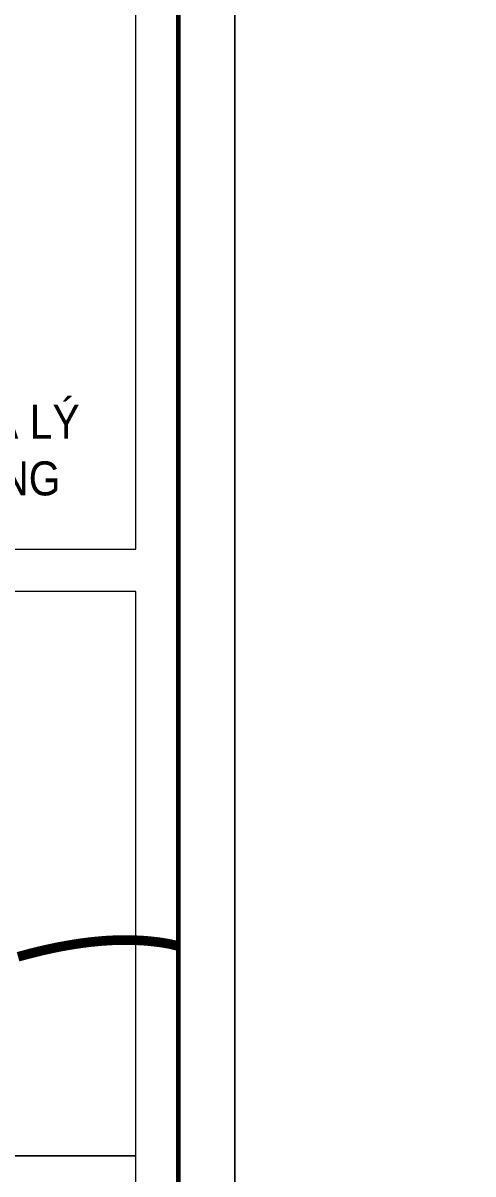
# Model space of a CAD drawing. Header units: millimetres. Extents: x -295047 to 304185, y -728047 to -308748.
# Drawn here: x -146534 to -145517, y -330933 to -328334 of the extents above; entities that cross this region are included whole.
import ezdxf
from ezdxf.enums import TextEntityAlignment as Align

# ---------------------------------------------------------------- set-up
doc = ezdxf.new("R2010")
doc.units = ezdxf.units.MM
doc.header["$MEASUREMENT"] = 0
doc.layers.get('Defpoints').update_dxf_attribs({"color": 1})
for name, color, linetype, lineweight in [('Khungten_LCDI', 7, 'Continuous', 5), ('LC Dim', 8, 'Continuous', 18), ('LC ISO', 153, 'Continuous', 13), ('LC Net thay', 7, 'Continuous', 25), ('LC Text1', 3, 'Continuous', 20)]:
    doc.layers.add(name, color=color, linetype=linetype, lineweight=lineweight)
doc.styles.add('Khungten', font='VHAVAN.TTF', dxfattribs={"width": 0.9, "height": 5000})
doc.styles.add('Title', font='VHBLACK.TTF', dxfattribs={"width": 0.8})

# ---------------------------------------------------------------- blocks, each defined once
blk = doc.blocks.new('a tuan anh')
at = {"layer": 'LC ISO', "const_width": 30}
blk.add_lwpolyline([(739, -359.6), (745.2, -357.9), (751.3, -356.2), (757.4, -354.5), (763.6, -352.9), (769.8, -351.2), (776, -349.6), (782.2, -348.1), (788.4, -346.5), (794.6, -345), (800.8, -343.4), (807, -341.9), (813.3, -340.5), (819.5, -339), (825.8, -337.6), (832, -336.2), (838.3, -334.8), (844.6, -333.5), (850.9, -332.2), (857.2, -330.9), (863.5, -329.6), (869.8, -328.4), (876.1, -327.2), (882.4, -326.1), (888.7, -324.9), (895, -323.8), (901.4, -322.7), (907.7, -321.7), (914, -320.7), (920.4, -319.7), (926.7, -318.7), (933.1, -317.8), (939.4, -317), (945.8, -316.1), (952.1, -315.3), (958.5, -314.5), (964.9, -313.8), (971.2, -313.1), (977.6, -312.5), (983.9, -311.8), (990.3, -311.3), (996.7, -310.7), (1003, -310.2), (1009.4, -309.8), (1015.7, -309.3), (1022.1, -309), (1028.5, -308.6), (1034.8, -308.3), (1041.2, -308.1), (1047.5, -307.9), (1053.8, -307.7), (1060.2, -307.6), (1066.5, -307.5), (1072.9, -307.5), (1079.2, -307.5), (1085.5, -307.6), (1091.8, -307.7), (1098.2, -307.9), (1104.5, -308.1), (1110.8, -308.4), (1117.1, -308.7), (1123.4, -309), (1129.6, -309.4), (1135.9, -309.9), (1142.2, -310.4), (1148.5, -311), (1154.7, -311.6), (1161, -312.3), (1167.2, -313), (1173.4, -313.8), (1179.6, -314.6), (1185.9, -315.5), (1192.1, -316.4), (1198.2, -317.5), (1201.3, -318), (1204.4, -318.5), (1207.5, -319.1), (1210.6, -319.7), (1213.6, -320.4), (1216.6, -321.1), (1222.7, -322.5), (1228.8, -324), (1234.9, -325.5)], dxfattribs=at)
blk = doc.blocks.new('lcdi fix')
at = {"layer": 'Defpoints', "lineweight": 0}
blk.add_lwpolyline([(-1200, -14850), (-1200, 14850), (40800, 14850), (40800, -14850)], close=True, dxfattribs=at)
at = {"layer": 'Khungten_LCDI', "color": 5, "lineweight": 25}
blk.add_line((40600, -14650), (40600, 14650), dxfattribs=at)
at = {"layer": 'Khungten_LCDI', "color": 5, "lineweight": 60}
blk.add_lwpolyline([(0, -14650), (0, 14650), (40600, 14650), (40600, -14650)], close=True, dxfattribs=at)
at = {"layer": 'Khungten_LCDI', "color": 9, "lineweight": 15}
for points in [[(36750, 2587.2), (40450, 2587.2), (40450, 6561.6), (36750, 6561.6)], [(36750, 446.3), (40450, 446.3), (40450, 2437.2), (36750, 2437.2)], [(36750, -1521.9), (40450, -1521.9), (40450, 446.3), (36750, 446.3)]]:
    blk.add_lwpolyline(points, close=True, dxfattribs=at)
at = {"layer": 'LC Dim', "xscale": 1.134, "yscale": 1.134, "zscale": 1.134}
blk.add_blockref('a tuan anh', (39196.8, 1556.5), dxfattribs=at)
at = {"color": 7, "insert": (38600, 3096.5), "char_height": 120, "attachment_point": 2, "style": 'Khungten'}
blk.add_mtext_dynamic_manual_height_columns('®c: 157 no 4 - 97 b¹ch ®»ng - ph\xadêng h¹ lý   quËn hång bµng - thµnh phè h¶i phßng ', width=3421.652, gutter_width=25, heights=[0], dxfattribs=at)
at = {"color": 7, "style": 'Khungten', "width": 0.8}
for tag, p in [('REVISION', (39498.8, -10746.3)), ('NGAYHT', (39546.1, -11609.4))]:
    blk.add_attdef(tag, text='', height=200, dxfattribs=at).set_placement(p, align=Align.CENTER)
at = {"layer": 'LC Text1', "style": 'Title', "width": 1.485915}
for tag, p, p2 in [('TENBANVE1', (36912.7, -8885.8), (40339.1, -8885.8)), ('TENBANVE2', (36912.7, -9562.5), (40339.1, -9562.5))]:
    blk.add_attdef(tag, text='', height=250, dxfattribs=at).set_placement(p, p2, align=Align.FIT)
at = {"layer": 'LC Text1', "style": 'Title', "width": 0.7}
blk.add_attdef('SOBANVE', text='', height=250, dxfattribs=at).set_placement((39562, -13896.2), align=Align.CENTER)

msp = doc.modelspace()

# ---------------------------------------------------------------- block references
at = {"layer": 'LC Net thay'}
for p, xscale, yscale, zscale in [((-172167, -331177.5), 0.6399999999848659, 0.6399999999848659, 0.6399999999848659), ((-145455, -329098.5), 0.5000000000000013, 0.5000000000000013, 0.5000000000000013)]:
    msp.add_blockref('lcdi fix', p, dxfattribs=dict(at, xscale=xscale, yscale=yscale, zscale=zscale))

doc.saveas('drawing.dxf')
